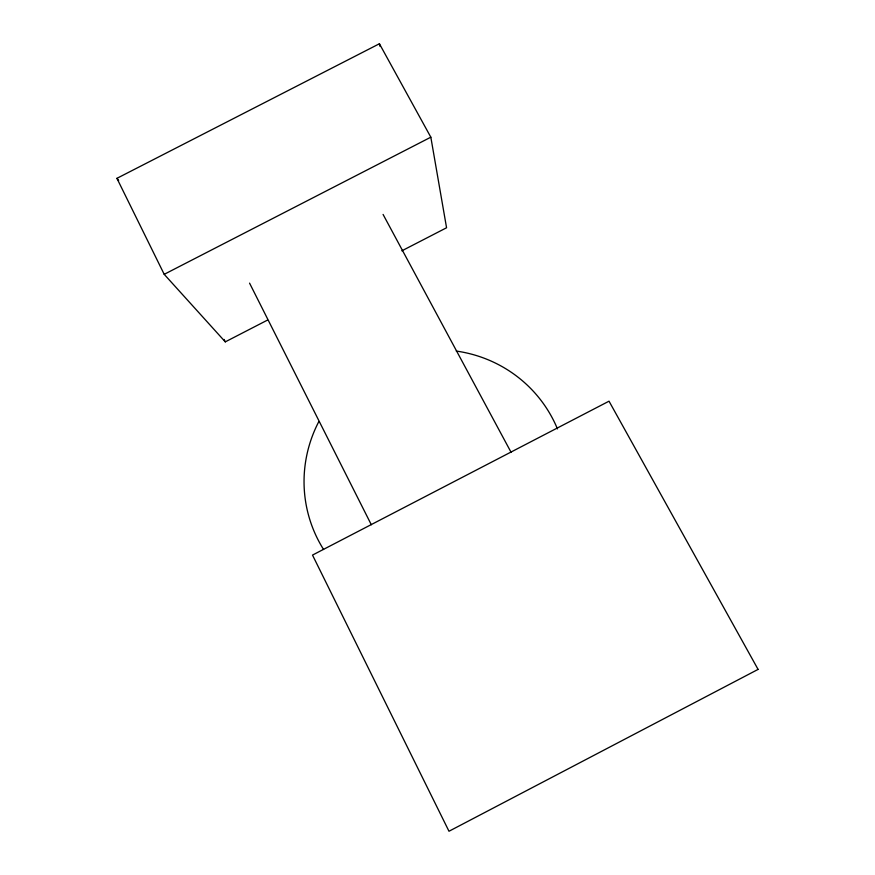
<?xml version="1.0" encoding="UTF-8"?>
<svg xmlns="http://www.w3.org/2000/svg" width="875" height="875" viewBox="0 0 875 875"><rect width="100%" height="100%" fill="white"/><g stroke="black" fill="none" stroke-linecap="round" stroke-linejoin="round"><path stroke-width="1.31" d="M401.822 250.841L446.567 227.763L430.828 137.189L379.411 43.75L116.922 178.336L164.205 274.323L225.291 341.863L267.608 320.042M164.205 274.323L430.828 137.189M116.922 178.336L118.65 180.436M383.075 214.43L511.044 452.233M249.561 283.139L371.317 524.748M224.088 339.456L225.291 341.863M379.411 43.75L380.023 46.408M456.269 351.061A132.016 129.5 -25.3 0 1 557.462 428.914M323.575 549.489A132.016 129.5 -25.3 0 1 318.741 421.739M758.078 669.397L448.984 831.25L312.506 555.089L609.022 401.188L758.078 669.397"/></g></svg>
